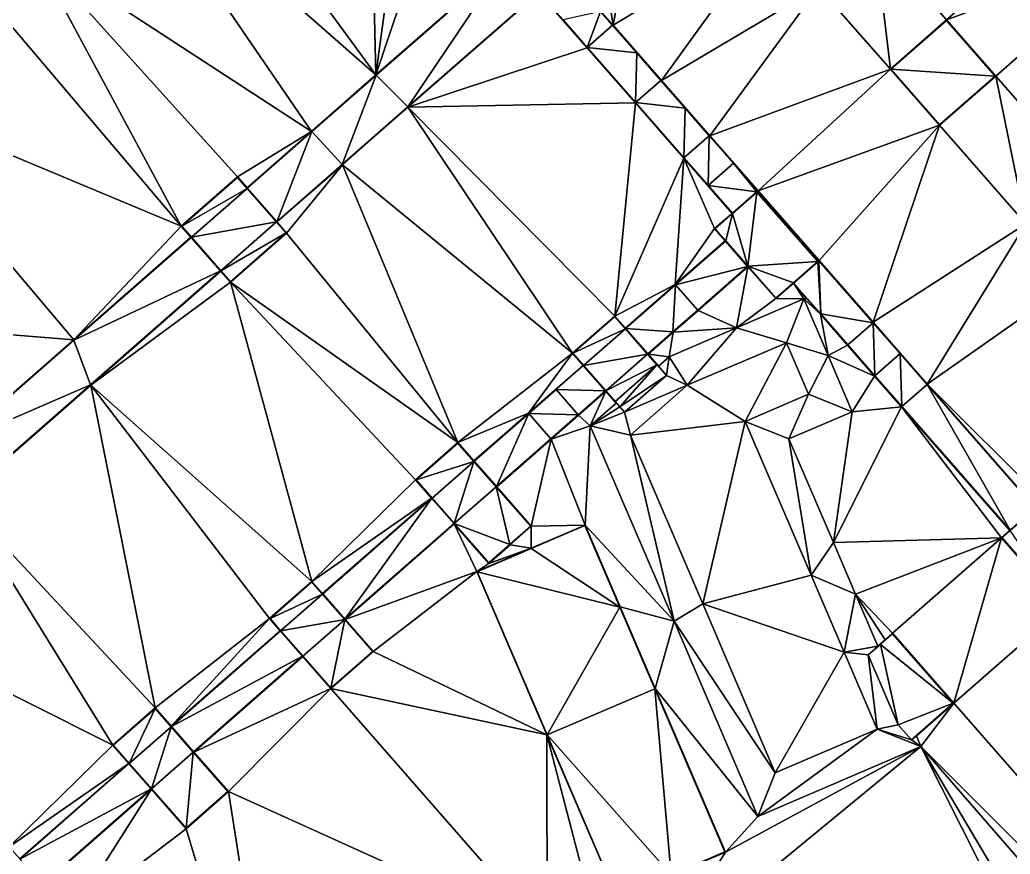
# Model space of a CAD drawing. Header units: metres. Extents: x 217325 to 217429, y 103029 to 103120.
# Drawn here: x 217349.47 to 217376.53, y 103068.88 to 103091.67 of the extents above; entities that cross this region are included whole.
import ezdxf

# ---------------------------------------------------------------- set-up
doc = ezdxf.new("R2010")
doc.units = ezdxf.units.M
doc.layers.add('_fondations', color=7, linetype='Continuous')

msp = doc.modelspace()

# ---------------------------------------------------------------- linework, layer by layer
at = {"layer": '_fondations', "color": 3, "true_color": 0x00ff00}
for points in [[(217353.679, 103097.71, 201.12), (217352.145, 103096.366, 201.12), (217359.196, 103090.166, 201.12)], [(217359.026, 103097.235, 201.12), (217353.679, 103097.71, 201.12), (217359.196, 103090.166, 201.12)], [(217359.026, 103097.235, 201.12), (217359.196, 103090.166, 201.12), (217360.034, 103096.313, 201.12)], [(217352.145, 103096.366, 201.12), (217349.81, 103093.59, 201.12), (217357.436, 103088.624, 201.12)], [(217359.196, 103090.166, 201.12), (217352.145, 103096.366, 201.12), (217357.436, 103088.624, 201.12)], [(217359.196, 103090.166, 201.12), (217360.928, 103095.292, 201.12), (217360.034, 103096.313, 201.12)], [(217359.196, 103090.166, 201.12), (217362.717, 103093.249, 201.12), (217360.928, 103095.292, 201.12)], [(217372.824, 103093.913, 201.12), (217374.787, 103091.671, 201.12), (217378.782, 103095.169, 201.12)], [(217378.782, 103095.169, 201.12), (217374.787, 103091.671, 201.12), (217380.126, 103093.635, 201.12)], [(217365.676, 103091.525, 201.12), (217366.248, 103094.693, 201.12), (217365.301, 103093.864, 201.12)], [(217365.676, 103091.525, 201.12), (217369.945, 103094.103, 201.12), (217366.248, 103094.693, 201.12)], [(217369.945, 103094.103, 201.12), (217365.676, 103091.525, 201.12), (217366.998, 103090.016, 201.12)], [(217371.289, 103092.569, 201.12), (217369.945, 103094.103, 201.12), (217366.998, 103090.016, 201.12)], [(217365.301, 103093.864, 201.12), (217365.015, 103092.28, 201.12), (217365.676, 103091.525, 201.12)], [(217372.824, 103093.913, 201.12), (217371.289, 103092.569, 201.12), (217373.252, 103090.327, 201.12)], [(217374.787, 103091.671, 201.12), (217372.824, 103093.913, 201.12), (217373.252, 103090.327, 201.12)], [(217348.464, 103092.411, 201.12), (217353.878, 103086.039, 201.12), (217349.81, 103093.59, 201.12)], [(217349.81, 103093.59, 201.12), (217355.412, 103087.383, 201.12), (217357.436, 103088.624, 201.12)], [(217353.878, 103086.039, 201.12), (217355.412, 103087.383, 201.12), (217349.81, 103093.59, 201.12)], [(217374.787, 103091.671, 201.12), (217376.131, 103090.136, 201.12), (217380.126, 103093.635, 201.12)], [(217380.126, 103093.635, 201.12), (217376.131, 103090.136, 201.12), (217378.49, 103087.443, 201.12)], [(217359.207, 103090.162, 200.75), (217362.717, 103093.249, 201.12), (217359.196, 103090.166, 201.12)], [(217362.717, 103093.249, 201.12), (217359.207, 103090.162, 200.75), (217362.731, 103093.248, 200.75)], [(217360.067, 103089.293, 200.75), (217362.731, 103093.248, 200.75), (217359.207, 103090.162, 200.75)], [(217362.731, 103093.248, 200.75), (217360.067, 103089.293, 200.75), (217363.648, 103092.43, 200.75)], [(217345.278, 103089.62, 201.12), (217353.878, 103086.039, 201.12), (217348.464, 103092.411, 201.12)], [(217363.647, 103092.415, 201.32), (217363.648, 103092.43, 200.75), (217360.067, 103089.293, 200.75)], [(217360.067, 103089.293, 200.75), (217360.07, 103089.283, 201.32), (217363.647, 103092.415, 201.32)], [(217360.07, 103089.283, 201.32), (217364.967, 103090.908, 201.32), (217363.647, 103092.415, 201.32)], [(217364.309, 103091.675, 200.75), (217363.647, 103092.415, 201.32), (217364.967, 103090.908, 201.32)], [(217371.289, 103092.569, 201.12), (217366.998, 103090.016, 201.12), (217368.319, 103088.507, 201.12)], [(217373.252, 103090.327, 201.12), (217371.289, 103092.569, 201.12), (217368.319, 103088.507, 201.12)], [(217365.331, 103091.904, 200.75), (217365.676, 103091.525, 201.12), (217365.015, 103092.28, 201.12)], [(217364.309, 103091.675, 200.75), (217364.97, 103090.92, 200.75), (217365.331, 103091.904, 200.75)], [(217364.97, 103090.92, 200.75), (217365.662, 103091.526, 200.75), (217365.331, 103091.904, 200.75)], [(217365.662, 103091.526, 200.75), (217365.676, 103091.525, 201.12), (217365.331, 103091.904, 200.75)], [(217364.97, 103090.92, 200.75), (217364.309, 103091.675, 200.75), (217364.967, 103090.908, 201.32)], [(217364.97, 103090.92, 200.75), (217366.322, 103090.772, 200.75), (217365.662, 103091.526, 200.75)], [(217365.676, 103091.525, 201.12), (217365.662, 103091.526, 200.75), (217366.322, 103090.772, 200.75)], [(217366.322, 103090.772, 200.75), (217366.998, 103090.016, 201.12), (217365.676, 103091.525, 201.12)], [(217373.267, 103090.326, 200.65), (217374.787, 103091.671, 201.12), (217373.252, 103090.327, 201.12)], [(217373.267, 103090.326, 200.65), (217374.786, 103091.657, 200.65), (217374.787, 103091.671, 201.12)], [(217373.267, 103090.326, 200.65), (217376.117, 103090.137, 200.65), (217374.786, 103091.657, 200.65)], [(217374.787, 103091.671, 201.12), (217374.786, 103091.657, 200.65), (217376.131, 103090.136, 201.12)], [(217374.786, 103091.657, 200.65), (217376.117, 103090.137, 200.65), (217376.131, 103090.136, 201.12)], [(217360.07, 103089.283, 201.32), (217366.287, 103089.401, 201.32), (217364.967, 103090.908, 201.32)], [(217364.967, 103090.908, 201.32), (217366.291, 103089.411, 200.75), (217364.97, 103090.92, 200.75)], [(217366.287, 103089.401, 201.32), (217366.291, 103089.411, 200.75), (217364.967, 103090.908, 201.32)], [(217366.322, 103090.772, 200.75), (217364.97, 103090.92, 200.75), (217366.291, 103089.411, 200.75)], [(217366.291, 103089.411, 200.75), (217366.983, 103090.017, 200.75), (217366.322, 103090.772, 200.75)], [(217366.983, 103090.017, 200.75), (217366.998, 103090.016, 201.12), (217366.322, 103090.772, 200.75)], [(217357.444, 103088.618, 200.75), (217359.196, 103090.166, 201.12), (217357.436, 103088.624, 201.12)], [(217359.196, 103090.166, 201.12), (217357.444, 103088.618, 200.75), (217359.207, 103090.162, 200.75)], [(217358.277, 103087.725, 200.75), (217359.207, 103090.162, 200.75), (217357.444, 103088.618, 200.75)], [(217359.207, 103090.162, 200.75), (217358.277, 103087.725, 200.75), (217360.067, 103089.293, 200.75)], [(217373.252, 103090.327, 201.12), (217368.319, 103088.507, 201.12), (217369.641, 103086.998, 201.12)], [(217373.252, 103090.327, 201.12), (217369.641, 103086.998, 201.12), (217374.597, 103088.792, 201.12)], [(217374.597, 103088.806, 200.65), (217373.267, 103090.326, 200.65), (217373.252, 103090.327, 201.12)], [(217374.597, 103088.806, 200.65), (217373.252, 103090.327, 201.12), (217374.597, 103088.792, 201.12)], [(217373.267, 103090.326, 200.65), (217374.597, 103088.806, 200.65), (217376.117, 103090.137, 200.65)], [(217366.291, 103089.411, 200.75), (217367.644, 103089.263, 200.75), (217366.983, 103090.017, 200.75)], [(217366.998, 103090.016, 201.12), (217366.983, 103090.017, 200.75), (217367.644, 103089.263, 200.75)], [(217367.644, 103089.263, 200.75), (217368.319, 103088.507, 201.12), (217366.998, 103090.016, 201.12)], [(217376.117, 103090.137, 200.65), (217374.597, 103088.792, 201.12), (217376.131, 103090.136, 201.12)], [(217376.117, 103090.137, 200.65), (217374.597, 103088.806, 200.65), (217374.597, 103088.792, 201.12)], [(217376.131, 103090.136, 201.12), (217374.597, 103088.792, 201.12), (217376.955, 103086.099, 201.12)], [(217378.49, 103087.443, 201.12), (217376.131, 103090.136, 201.12), (217376.955, 103086.099, 201.12)], [(217350.94, 103082.935, 201.12), (217345.278, 103089.62, 201.12), (217344.854, 103083.426, 201.12)], [(217353.878, 103086.039, 201.12), (217345.278, 103089.62, 201.12), (217350.94, 103082.935, 201.12)], [(217360.07, 103089.283, 201.32), (217365.723, 103083.579, 201.32), (217366.287, 103089.401, 201.32)], [(217366.287, 103089.401, 201.32), (217365.723, 103083.579, 201.32), (217367.607, 103087.893, 201.32)], [(217366.287, 103089.401, 201.32), (217367.613, 103087.902, 200.75), (217366.291, 103089.411, 200.75)], [(217367.613, 103087.902, 200.75), (217366.287, 103089.401, 201.32), (217367.607, 103087.893, 201.32)], [(217367.644, 103089.263, 200.75), (217366.291, 103089.411, 200.75), (217367.613, 103087.902, 200.75)], [(217360.07, 103089.283, 201.32), (217360.067, 103089.293, 200.75), (217358.277, 103087.725, 200.75)], [(217360.07, 103089.283, 201.32), (217358.277, 103087.725, 200.75), (217358.281, 103087.716, 201.32)], [(217364.564, 103082.565, 201.32), (217360.07, 103089.283, 201.32), (217358.281, 103087.716, 201.32)], [(217364.564, 103082.565, 201.32), (217365.723, 103083.579, 201.32), (217360.07, 103089.283, 201.32)], [(217368.305, 103088.508, 200.75), (217367.644, 103089.263, 200.75), (217367.613, 103087.902, 200.75)], [(217367.644, 103089.263, 200.75), (217368.305, 103088.508, 200.75), (217368.319, 103088.507, 201.12)], [(217355.412, 103087.383, 201.12), (217355.676, 103087.082, 201.12), (217357.436, 103088.624, 201.12)], [(217355.676, 103087.082, 201.12), (217355.682, 103087.075, 200.75), (217357.436, 103088.624, 201.12)], [(217355.682, 103087.075, 200.75), (217357.444, 103088.618, 200.75), (217357.436, 103088.624, 201.12)], [(217355.682, 103087.075, 200.75), (217356.486, 103086.157, 200.75), (217357.444, 103088.618, 200.75)], [(217357.444, 103088.618, 200.75), (217356.486, 103086.157, 200.75), (217358.277, 103087.725, 200.75)], [(217369.641, 103086.998, 201.12), (217371.302, 103085.102, 201.12), (217374.597, 103088.792, 201.12)], [(217374.597, 103088.792, 201.12), (217371.302, 103085.102, 201.12), (217372.782, 103083.412, 201.12)], [(217376.955, 103086.099, 201.12), (217374.597, 103088.792, 201.12), (217372.782, 103083.412, 201.12)], [(217368.305, 103088.508, 200.75), (217367.613, 103087.902, 200.75), (217368.274, 103087.147, 200.75)], [(217368.274, 103087.147, 200.75), (217368.966, 103087.753, 200.75), (217368.305, 103088.508, 200.75)], [(217368.319, 103088.507, 201.12), (217368.305, 103088.508, 200.75), (217368.966, 103087.753, 200.75)], [(217368.966, 103087.753, 200.75), (217369.641, 103086.998, 201.12), (217368.319, 103088.507, 201.12)], [(217358.277, 103087.725, 200.75), (217356.486, 103086.157, 200.75), (217358.281, 103087.716, 201.32)], [(217365.723, 103083.579, 201.32), (217367.376, 103084.442, 201.32), (217367.607, 103087.893, 201.32)], [(217367.376, 103084.442, 201.32), (217368.45, 103085.968, 201.32), (217367.607, 103087.893, 201.32)], [(217367.613, 103087.902, 200.75), (217367.607, 103087.893, 201.32), (217368.274, 103087.147, 200.75)], [(217368.274, 103087.147, 200.75), (217367.607, 103087.893, 201.32), (217368.928, 103086.386, 201.32)], [(217368.45, 103085.968, 201.32), (217368.928, 103086.386, 201.32), (217367.607, 103087.893, 201.32)], [(217369.601, 103086.976, 200.75), (217368.966, 103087.753, 200.75), (217368.274, 103087.147, 200.75)], [(217369.627, 103086.999, 200.75), (217369.641, 103086.998, 201.12), (217368.966, 103087.753, 200.75)], [(217369.601, 103086.976, 200.75), (217369.627, 103086.999, 200.75), (217368.966, 103087.753, 200.75)], [(217356.486, 103086.157, 200.75), (217356.493, 103086.15, 201.32), (217358.281, 103087.716, 201.32)], [(217356.493, 103086.15, 201.32), (217356.756, 103085.849, 201.32), (217358.281, 103087.716, 201.32)], [(217356.756, 103085.849, 201.32), (217361.437, 103080.125, 201.32), (217358.281, 103087.716, 201.32)], [(217361.437, 103080.125, 201.32), (217364.564, 103082.565, 201.32), (217358.281, 103087.716, 201.32)], [(217353.892, 103086.038, 200.65), (217355.412, 103087.383, 201.12), (217353.878, 103086.039, 201.12)], [(217353.892, 103086.038, 200.65), (217355.411, 103087.369, 200.65), (217355.412, 103087.383, 201.12)], [(217355.411, 103087.369, 200.65), (217353.892, 103086.038, 200.65), (217355.675, 103087.068, 200.65)], [(217355.411, 103087.369, 200.65), (217355.676, 103087.082, 201.12), (217355.412, 103087.383, 201.12)], [(217355.676, 103087.082, 201.12), (217355.411, 103087.369, 200.65), (217355.675, 103087.068, 200.65)], [(217355.675, 103087.068, 200.65), (217353.892, 103086.038, 200.65), (217354.155, 103085.737, 200.65)], [(217356.479, 103086.151, 200.65), (217355.675, 103087.068, 200.65), (217354.155, 103085.737, 200.65)], [(217355.682, 103087.075, 200.75), (217355.676, 103087.082, 201.12), (217355.675, 103087.068, 200.65)], [(217356.486, 103086.157, 200.75), (217355.682, 103087.075, 200.75), (217355.675, 103087.068, 200.65)], [(217356.486, 103086.157, 200.75), (217355.675, 103087.068, 200.65), (217356.479, 103086.151, 200.65)], [(217368.928, 103086.386, 201.32), (217368.935, 103086.393, 200.75), (217368.274, 103087.147, 200.75)], [(217368.935, 103086.393, 200.75), (217369.601, 103086.976, 200.75), (217368.274, 103087.147, 200.75)], [(217368.935, 103086.393, 200.75), (217368.942, 103086.385, 200.65), (217369.601, 103086.976, 200.75)], [(217368.942, 103086.385, 200.65), (217369.607, 103086.968, 200.65), (217369.601, 103086.976, 200.75)], [(217369.607, 103086.968, 200.65), (217368.942, 103086.385, 200.65), (217369.36, 103084.944, 200.65)], [(217369.211, 103034.408, 201.32), (217429.397, 103087.121, 201.32), (217399.271, 103060.802, 201.32)], [(217371.268, 103085.072, 200.65), (217369.607, 103086.968, 200.65), (217369.36, 103084.944, 200.65)], [(217369.615, 103086.975, 201.12), (217369.627, 103086.999, 200.75), (217369.601, 103086.976, 200.75)], [(217369.607, 103086.968, 200.65), (217369.615, 103086.975, 201.12), (217369.601, 103086.976, 200.75)], [(217369.607, 103086.968, 200.65), (217371.275, 103085.079, 201.12), (217369.615, 103086.975, 201.12)], [(217369.607, 103086.968, 200.65), (217371.268, 103085.072, 200.65), (217371.275, 103085.079, 201.12)], [(217369.627, 103086.999, 200.75), (217369.615, 103086.975, 201.12), (217369.641, 103086.998, 201.12)], [(217369.615, 103086.975, 201.12), (217371.275, 103085.079, 201.12), (217369.641, 103086.998, 201.12)], [(217371.275, 103085.079, 201.12), (217371.302, 103085.102, 201.12), (217369.641, 103086.998, 201.12)], [(217368.464, 103085.967, 200.65), (217368.928, 103086.386, 201.32), (217368.45, 103085.968, 201.32)], [(217368.928, 103086.386, 201.32), (217368.464, 103085.967, 200.65), (217368.942, 103086.385, 200.65)], [(217368.754, 103085.636, 200.65), (217368.942, 103086.385, 200.65), (217368.464, 103085.967, 200.65)], [(217369.36, 103084.944, 200.65), (217368.942, 103086.385, 200.65), (217368.754, 103085.636, 200.65)], [(217368.935, 103086.393, 200.75), (217368.928, 103086.386, 201.32), (217368.942, 103086.385, 200.65)], [(217354.959, 103084.82, 200.65), (217356.479, 103086.151, 200.65), (217354.155, 103085.737, 200.65)], [(217354.959, 103084.82, 200.65), (217356.742, 103085.85, 200.65), (217356.479, 103086.151, 200.65)], [(217356.493, 103086.15, 201.32), (217356.486, 103086.157, 200.75), (217356.479, 103086.151, 200.65)], [(217356.742, 103085.85, 200.65), (217356.493, 103086.15, 201.32), (217356.479, 103086.151, 200.65)], [(217356.742, 103085.85, 200.65), (217356.756, 103085.849, 201.32), (217356.493, 103086.15, 201.32)], [(217376.955, 103086.099, 201.12), (217372.782, 103083.412, 201.12), (217374.261, 103081.723, 201.12)], [(217378.299, 103084.565, 201.12), (217376.955, 103086.099, 201.12), (217374.261, 103081.723, 201.12)], [(217354.141, 103085.738, 201.12), (217353.878, 103086.039, 201.12), (217350.94, 103082.935, 201.12)], [(217353.892, 103086.038, 200.65), (217353.878, 103086.039, 201.12), (217354.141, 103085.738, 201.12)], [(217353.892, 103086.038, 200.65), (217354.141, 103085.738, 201.12), (217354.155, 103085.737, 200.65)], [(217355.223, 103084.519, 200.65), (217356.742, 103085.85, 200.65), (217354.959, 103084.82, 200.65)], [(217356.742, 103085.85, 200.65), (217355.223, 103084.519, 200.65), (217355.222, 103084.505, 201.32)], [(217356.742, 103085.85, 200.65), (217355.222, 103084.505, 201.32), (217356.756, 103085.849, 201.32)], [(217356.756, 103085.849, 201.32), (217355.222, 103084.505, 201.32), (217361.437, 103080.125, 201.32)], [(217368.74, 103085.637, 201.32), (217368.45, 103085.968, 201.32), (217367.376, 103084.442, 201.32)], [(217368.464, 103085.967, 200.65), (217368.45, 103085.968, 201.32), (217368.74, 103085.637, 201.32)], [(217368.464, 103085.967, 200.65), (217368.74, 103085.637, 201.32), (217368.754, 103085.636, 200.65)], [(217354.148, 103085.731, 200.75), (217354.141, 103085.738, 201.12), (217350.94, 103082.935, 201.12)], [(217350.94, 103082.935, 201.12), (217350.943, 103082.924, 200.75), (217354.148, 103085.731, 200.75)], [(217354.951, 103084.813, 200.75), (217354.148, 103085.731, 200.75), (217350.943, 103082.924, 200.75)], [(217354.141, 103085.738, 201.12), (217354.148, 103085.731, 200.75), (217354.155, 103085.737, 200.65)], [(217354.148, 103085.731, 200.75), (217354.959, 103084.82, 200.65), (217354.155, 103085.737, 200.65)], [(217354.148, 103085.731, 200.75), (217354.951, 103084.813, 200.75), (217354.959, 103084.82, 200.65)], [(217367.383, 103084.435, 200.75), (217368.74, 103085.637, 201.32), (217367.376, 103084.442, 201.32)], [(217368.746, 103085.629, 200.75), (217368.74, 103085.637, 201.32), (217367.383, 103084.435, 200.75)], [(217369.352, 103084.937, 200.75), (217368.746, 103085.629, 200.75), (217367.383, 103084.435, 200.75)], [(217368.74, 103085.637, 201.32), (217368.746, 103085.629, 200.75), (217368.754, 103085.636, 200.65)], [(217368.746, 103085.629, 200.75), (217369.36, 103084.944, 200.65), (217368.754, 103085.636, 200.65)], [(217368.746, 103085.629, 200.75), (217369.352, 103084.937, 200.75), (217369.36, 103084.944, 200.65)], [(217370.602, 103084.489, 200.65), (217371.268, 103085.072, 200.65), (217369.36, 103084.944, 200.65)], [(217370.609, 103084.482, 200.75), (217371.268, 103085.072, 200.65), (217370.602, 103084.489, 200.65)], [(217371.268, 103085.072, 200.65), (217370.609, 103084.482, 200.75), (217371.274, 103085.065, 200.75)], [(217371.274, 103085.065, 200.75), (217370.609, 103084.482, 200.75), (217371.348, 103083.638, 200.75)], [(217371.275, 103085.079, 201.12), (217371.268, 103085.072, 200.65), (217371.274, 103085.065, 200.75)], [(217371.301, 103085.088, 200.75), (217371.275, 103085.079, 201.12), (217371.274, 103085.065, 200.75)], [(217371.301, 103085.088, 200.75), (217371.274, 103085.065, 200.75), (217371.348, 103083.638, 200.75)], [(217371.301, 103085.088, 200.75), (217371.302, 103085.102, 201.12), (217371.275, 103085.079, 201.12)], [(217371.302, 103085.102, 201.12), (217371.301, 103085.088, 200.75), (217372.782, 103083.412, 201.12)], [(217371.348, 103083.638, 200.75), (217372.779, 103083.4, 200.75), (217371.301, 103085.088, 200.75)], [(217372.782, 103083.412, 201.12), (217371.301, 103085.088, 200.75), (217372.779, 103083.4, 200.75)], [(217350.943, 103082.924, 200.75), (217351.401, 103081.703, 200.75), (217354.951, 103084.813, 200.75)], [(217354.958, 103084.806, 201.32), (217354.951, 103084.813, 200.75), (217351.401, 103081.703, 200.75)], [(217351.401, 103081.703, 200.75), (217351.404, 103081.692, 201.32), (217354.958, 103084.806, 201.32)], [(217355.222, 103084.505, 201.32), (217354.958, 103084.806, 201.32), (217351.404, 103081.692, 201.32)], [(217354.951, 103084.813, 200.75), (217354.958, 103084.806, 201.32), (217354.959, 103084.82, 200.65)], [(217354.958, 103084.806, 201.32), (217355.223, 103084.519, 200.65), (217354.959, 103084.82, 200.65)], [(217355.223, 103084.519, 200.65), (217354.958, 103084.806, 201.32), (217355.222, 103084.505, 201.32)], [(217367.989, 103083.743, 200.75), (217369.352, 103084.937, 200.75), (217367.383, 103084.435, 200.75)], [(217369.352, 103084.937, 200.75), (217367.989, 103083.743, 200.75), (217367.996, 103083.735, 201.32)], [(217369.359, 103084.929, 201.32), (217369.352, 103084.937, 200.75), (217367.996, 103083.735, 201.32)], [(217369.359, 103084.929, 201.32), (217367.996, 103083.735, 201.32), (217369.05, 103083.258, 201.32)], [(217370.123, 103084.057, 201.32), (217369.359, 103084.929, 201.32), (217369.05, 103083.258, 201.32)], [(217369.352, 103084.937, 200.75), (217369.359, 103084.929, 201.32), (217369.36, 103084.944, 200.65)], [(217369.359, 103084.929, 201.32), (217370.124, 103084.071, 200.65), (217369.36, 103084.944, 200.65)], [(217370.123, 103084.057, 201.32), (217370.124, 103084.071, 200.65), (217369.359, 103084.929, 201.32)], [(217370.602, 103084.489, 200.65), (217369.36, 103084.944, 200.65), (217370.124, 103084.071, 200.65)], [(217357.448, 103076.332, 201.32), (217355.222, 103084.505, 201.32), (217351.404, 103081.692, 201.32)], [(217360.279, 103079.11, 201.32), (217355.222, 103084.505, 201.32), (217357.448, 103076.332, 201.32)], [(217361.437, 103080.125, 201.32), (217355.222, 103084.505, 201.32), (217360.279, 103079.11, 201.32)], [(217370.124, 103084.071, 200.65), (217370.123, 103084.057, 201.32), (217370.601, 103084.475, 201.32)], [(217370.888, 103084.047, 201.32), (217370.601, 103084.475, 201.32), (217370.123, 103084.057, 201.32)], [(217370.124, 103084.071, 200.65), (217370.601, 103084.475, 201.32), (217370.602, 103084.489, 200.65)], [(217370.601, 103084.475, 201.32), (217370.609, 103084.482, 200.75), (217370.602, 103084.489, 200.65)], [(217370.609, 103084.482, 200.75), (217370.601, 103084.475, 201.32), (217370.971, 103084.053, 201.32)], [(217370.888, 103084.047, 201.32), (217370.971, 103084.053, 201.32), (217370.601, 103084.475, 201.32)], [(217370.971, 103084.053, 201.32), (217371.348, 103083.638, 200.75), (217370.609, 103084.482, 200.75)], [(217377.447, 103078.541, 201.12), (217378.299, 103084.565, 201.12), (217374.261, 103081.723, 201.12)], [(217365.723, 103083.579, 201.32), (217366.013, 103083.248, 201.32), (217367.376, 103084.442, 201.32)], [(217366.013, 103083.248, 201.32), (217366.019, 103083.241, 200.75), (217367.376, 103084.442, 201.32)], [(217366.019, 103083.241, 200.75), (217367.383, 103084.435, 200.75), (217367.376, 103084.442, 201.32)], [(217367.383, 103084.435, 200.75), (217366.019, 103083.241, 200.75), (217367.307, 103083.146, 200.75)], [(217367.989, 103083.743, 200.75), (217367.383, 103084.435, 200.75), (217367.307, 103083.146, 200.75)], [(217370.123, 103084.057, 201.32), (217369.05, 103083.258, 201.32), (217370.888, 103084.047, 201.32)], [(217370.411, 103082.852, 199.5), (217370.888, 103084.047, 201.32), (217369.05, 103083.258, 201.32)], [(217370.411, 103082.852, 199.5), (217371.548, 103082.507, 201.32), (217370.888, 103084.047, 201.32)], [(217370.888, 103084.047, 201.32), (217371.34, 103083.631, 201.32), (217370.971, 103084.053, 201.32)], [(217371.34, 103083.631, 201.32), (217370.888, 103084.047, 201.32), (217371.548, 103082.507, 201.32)], [(217371.34, 103083.631, 201.32), (217371.348, 103083.638, 200.75), (217370.971, 103084.053, 201.32)], [(217367.314, 103083.138, 201.32), (217367.989, 103083.743, 200.75), (217367.307, 103083.146, 200.75)], [(217367.996, 103083.735, 201.32), (217367.989, 103083.743, 200.75), (217367.314, 103083.138, 201.32)], [(217367.996, 103083.735, 201.32), (217367.314, 103083.138, 201.32), (217369.05, 103083.258, 201.32)], [(217347.739, 103080.131, 201.12), (217350.94, 103082.935, 201.12), (217344.854, 103083.426, 201.12)], [(217364.578, 103082.564, 200.65), (217365.723, 103083.579, 201.32), (217364.564, 103082.565, 201.32)], [(217364.578, 103082.564, 200.65), (217365.722, 103083.565, 200.65), (217365.723, 103083.579, 201.32)], [(217365.722, 103083.565, 200.65), (217364.578, 103082.564, 200.65), (217366.012, 103083.234, 200.65)], [(217365.722, 103083.565, 200.65), (217366.013, 103083.248, 201.32), (217365.723, 103083.579, 201.32)], [(217366.013, 103083.248, 201.32), (217365.722, 103083.565, 200.65), (217366.012, 103083.234, 200.65)], [(217372.079, 103082.787, 201.32), (217371.348, 103083.638, 200.75), (217371.34, 103083.631, 201.32)], [(217372.079, 103082.787, 201.32), (217371.34, 103083.631, 201.32), (217371.548, 103082.507, 201.32)], [(217372.087, 103082.794, 200.75), (217371.348, 103083.638, 200.75), (217372.079, 103082.787, 201.32)], [(217371.348, 103083.638, 200.75), (217372.087, 103082.794, 200.75), (217372.779, 103083.4, 200.75)], [(217372.779, 103083.4, 200.75), (217372.087, 103082.794, 200.75), (217372.826, 103081.95, 200.75)], [(217372.782, 103083.412, 201.12), (217372.779, 103083.4, 200.75), (217373.518, 103082.556, 200.75)], [(217373.518, 103082.556, 200.75), (217372.779, 103083.4, 200.75), (217372.826, 103081.95, 200.75)], [(217373.518, 103082.556, 200.75), (217374.261, 103081.723, 201.12), (217372.782, 103083.412, 201.12)], [(217366.012, 103083.234, 200.65), (217364.578, 103082.564, 200.65), (217364.868, 103082.233, 200.65)], [(217366.618, 103082.542, 200.65), (217366.012, 103083.234, 200.65), (217364.868, 103082.233, 200.65)], [(217366.019, 103083.241, 200.75), (217366.013, 103083.248, 201.32), (217366.012, 103083.234, 200.65)], [(217366.626, 103082.549, 200.75), (217366.019, 103083.241, 200.75), (217366.012, 103083.234, 200.65)], [(217366.626, 103082.549, 200.75), (217366.012, 103083.234, 200.65), (217366.618, 103082.542, 200.65)], [(217366.019, 103083.241, 200.75), (217366.626, 103082.549, 200.75), (217367.307, 103083.146, 200.75)], [(217366.626, 103082.549, 200.75), (217366.632, 103082.541, 201.32), (217367.307, 103083.146, 200.75)], [(217367.307, 103083.146, 200.75), (217366.632, 103082.541, 201.32), (217367.314, 103083.138, 201.32)], [(217367.211, 103082.47, 201.32), (217367.314, 103083.138, 201.32), (217366.632, 103082.541, 201.32)], [(217367.211, 103082.47, 201.32), (217367.702, 103081.69, 199.5), (217369.05, 103083.258, 201.32)], [(217367.314, 103083.138, 201.32), (217367.211, 103082.47, 201.32), (217369.05, 103083.258, 201.32)], [(217369.05, 103083.258, 201.32), (217367.702, 103081.69, 199.5), (217370.411, 103082.852, 199.5)], [(217351.401, 103081.703, 200.75), (217350.943, 103082.924, 200.75), (217347.738, 103080.117, 200.75)], [(217347.739, 103080.131, 201.12), (217347.738, 103080.117, 200.75), (217350.943, 103082.924, 200.75)], [(217347.739, 103080.131, 201.12), (217350.943, 103082.924, 200.75), (217350.94, 103082.935, 201.12)], [(217369.286, 103080.705, 199.5), (217370.411, 103082.852, 199.5), (217367.702, 103081.69, 199.5)], [(217371.014, 103081.446, 199.5), (217370.411, 103082.852, 199.5), (217369.286, 103080.705, 199.5)], [(217370.411, 103082.852, 199.5), (217371.014, 103081.446, 199.5), (217371.548, 103082.507, 201.32)], [(217372.079, 103082.787, 201.32), (217371.548, 103082.507, 201.32), (217372.818, 103081.943, 201.32)], [(217372.087, 103082.794, 200.75), (217372.079, 103082.787, 201.32), (217372.826, 103081.95, 200.75)], [(217372.826, 103081.95, 200.75), (217372.079, 103082.787, 201.32), (217372.818, 103081.943, 201.32)], [(217364.564, 103082.565, 201.32), (217361.437, 103080.125, 201.32), (217363.365, 103080.929, 201.32)], [(217364.564, 103082.565, 201.32), (217363.365, 103080.929, 201.32), (217364.854, 103082.234, 201.32)], [(217364.578, 103082.564, 200.65), (217364.564, 103082.565, 201.32), (217364.854, 103082.234, 201.32)], [(217364.578, 103082.564, 200.65), (217364.854, 103082.234, 201.32), (217364.868, 103082.233, 200.65)], [(217365.475, 103081.541, 200.65), (217366.618, 103082.542, 200.65), (217364.868, 103082.233, 200.65)], [(217366.618, 103082.542, 200.65), (217365.475, 103081.541, 200.65), (217366.875, 103082.249, 200.65)], [(217366.632, 103082.541, 201.32), (217366.626, 103082.549, 200.75), (217366.618, 103082.542, 200.65)], [(217366.632, 103082.541, 201.32), (217366.618, 103082.542, 200.65), (217366.875, 103082.249, 200.65)], [(217366.875, 103082.249, 200.65), (217366.919, 103082.214, 201.32), (217366.632, 103082.541, 201.32)], [(217367.211, 103082.47, 201.32), (217366.632, 103082.541, 201.32), (217366.919, 103082.214, 201.32)], [(217367.211, 103082.47, 201.32), (217366.919, 103082.214, 201.32), (217367.132, 103081.955, 200.65)], [(217367.702, 103081.69, 199.5), (217367.211, 103082.47, 201.32), (217367.132, 103081.955, 200.65)], [(217371.014, 103081.446, 199.5), (217372.209, 103080.968, 201.32), (217371.548, 103082.507, 201.32)], [(217371.548, 103082.507, 201.32), (217372.209, 103080.968, 201.32), (217372.818, 103081.943, 201.32)], [(217373.565, 103081.106, 200.75), (217373.518, 103082.556, 200.75), (217372.826, 103081.95, 200.75)], [(217373.565, 103081.106, 200.75), (217374.257, 103081.712, 200.75), (217373.518, 103082.556, 200.75)], [(217374.257, 103081.712, 200.75), (217374.261, 103081.723, 201.12), (217373.518, 103082.556, 200.75)], [(217364.116, 103081.574, 200.75), (217364.854, 103082.234, 201.32), (217363.365, 103080.929, 201.32)], [(217364.861, 103082.226, 200.75), (217364.854, 103082.234, 201.32), (217364.116, 103081.574, 200.75)], [(217365.467, 103081.534, 200.75), (217364.861, 103082.226, 200.75), (217364.116, 103081.574, 200.75)], [(217364.854, 103082.234, 201.32), (217364.861, 103082.226, 200.75), (217364.868, 103082.233, 200.65)], [(217364.861, 103082.226, 200.75), (217365.467, 103081.534, 200.75), (217364.868, 103082.233, 200.65)], [(217365.467, 103081.534, 200.75), (217365.475, 103081.541, 200.65), (217364.868, 103082.233, 200.65)], [(217365.475, 103081.541, 200.65), (217365.732, 103081.247, 200.65), (217366.875, 103082.249, 200.65)], [(217365.732, 103081.247, 200.65), (217365.86, 103081.101, 200.65), (217366.875, 103082.249, 200.65)], [(217365.86, 103081.101, 200.65), (217367.132, 103081.955, 200.65), (217366.875, 103082.249, 200.65)], [(217366.919, 103082.214, 201.32), (217366.875, 103082.249, 200.65), (217367.132, 103081.955, 200.65)], [(217365.988, 103080.954, 200.65), (217367.132, 103081.955, 200.65), (217365.86, 103081.101, 200.65)], [(217365.988, 103080.954, 200.65), (217367.702, 103081.69, 199.5), (217367.132, 103081.955, 200.65)], [(217372.209, 103080.968, 201.32), (217373.558, 103081.099, 201.32), (217372.818, 103081.943, 201.32)], [(217373.565, 103081.106, 200.75), (217372.826, 103081.95, 200.75), (217372.818, 103081.943, 201.32)], [(217373.558, 103081.099, 201.32), (217373.565, 103081.106, 200.75), (217372.818, 103081.943, 201.32)], [(217347.738, 103080.117, 200.75), (217347.85, 103078.593, 200.75), (217351.401, 103081.703, 200.75)], [(217347.849, 103078.579, 201.32), (217353.162, 103072.877, 201.32), (217351.404, 103081.692, 201.32)], [(217347.85, 103078.593, 200.75), (217347.849, 103078.579, 201.32), (217351.404, 103081.692, 201.32)], [(217351.404, 103081.692, 201.32), (217351.401, 103081.703, 200.75), (217347.85, 103078.593, 200.75)], [(217356.289, 103075.317, 201.32), (217357.448, 103076.332, 201.32), (217351.404, 103081.692, 201.32)], [(217353.162, 103072.877, 201.32), (217356.289, 103075.317, 201.32), (217351.404, 103081.692, 201.32)], [(217363.365, 103080.929, 201.32), (217363.371, 103080.922, 200.75), (217364.116, 103081.574, 200.75)], [(217363.371, 103080.922, 200.75), (217364.722, 103080.882, 200.75), (217364.116, 103081.574, 200.75)], [(217364.722, 103080.882, 200.75), (217365.467, 103081.534, 200.75), (217364.116, 103081.574, 200.75)], [(217364.729, 103080.874, 201.32), (217365.467, 103081.534, 200.75), (217364.722, 103080.882, 200.75)], [(217365.474, 103081.526, 201.32), (217365.467, 103081.534, 200.75), (217364.729, 103080.874, 201.32)], [(217365.052, 103080.579, 201.32), (217365.474, 103081.526, 201.32), (217364.729, 103080.874, 201.32)], [(217365.052, 103080.579, 201.32), (217365.76, 103081.199, 201.32), (217365.474, 103081.526, 201.32)], [(217365.467, 103081.534, 200.75), (217365.474, 103081.526, 201.32), (217365.475, 103081.541, 200.65)], [(217365.475, 103081.541, 200.65), (217365.474, 103081.526, 201.32), (217365.732, 103081.247, 200.65)], [(217365.732, 103081.247, 200.65), (217365.474, 103081.526, 201.32), (217365.76, 103081.199, 201.32)], [(217365.988, 103080.954, 200.65), (217366.149, 103080.33, 199.5), (217367.702, 103081.69, 199.5)], [(217367.702, 103081.69, 199.5), (217366.149, 103080.33, 199.5), (217369.286, 103080.705, 199.5)], [(217376.522, 103077.73, 200.75), (217374.257, 103081.712, 200.75), (217373.565, 103081.106, 200.75)], [(217374.257, 103081.712, 200.75), (217377.221, 103078.343, 201.12), (217374.261, 103081.723, 201.12)], [(217376.522, 103077.73, 200.75), (217377.214, 103078.336, 200.75), (217374.257, 103081.712, 200.75)], [(217377.214, 103078.336, 200.75), (217377.221, 103078.343, 201.12), (217374.257, 103081.712, 200.75)], [(217377.447, 103078.541, 201.12), (217374.261, 103081.723, 201.12), (217377.221, 103078.343, 201.12)], [(217365.732, 103081.247, 200.65), (217365.76, 103081.199, 201.32), (217365.86, 103081.101, 200.65)], [(217370.481, 103080.227, 201.32), (217371.014, 103081.446, 199.5), (217369.286, 103080.705, 199.5)], [(217370.481, 103080.227, 201.32), (217372.209, 103080.968, 201.32), (217371.014, 103081.446, 199.5)], [(217365.76, 103081.199, 201.32), (217365.052, 103080.579, 201.32), (217365.86, 103081.101, 200.65)], [(217365.052, 103080.579, 201.32), (217365.988, 103080.954, 200.65), (217365.86, 103081.101, 200.65)], [(217365.988, 103080.954, 200.65), (217365.052, 103080.579, 201.32), (217366.149, 103080.33, 199.5)], [(217372.209, 103080.968, 201.32), (217370.481, 103080.227, 201.32), (217371.695, 103077.396, 201.32)], [(217373.558, 103081.099, 201.32), (217372.209, 103080.968, 201.32), (217371.695, 103077.396, 201.32)], [(217376.289, 103077.526, 201.32), (217373.558, 103081.099, 201.32), (217371.695, 103077.396, 201.32)], [(217376.522, 103077.73, 200.75), (217373.565, 103081.106, 200.75), (217373.558, 103081.099, 201.32)], [(217376.514, 103077.724, 201.32), (217376.522, 103077.73, 200.75), (217373.558, 103081.099, 201.32)], [(217376.289, 103077.526, 201.32), (217376.514, 103077.724, 201.32), (217373.558, 103081.099, 201.32)], [(217361.437, 103080.125, 201.32), (217361.875, 103079.625, 201.32), (217363.365, 103080.929, 201.32)], [(217361.875, 103079.625, 201.32), (217361.882, 103079.617, 200.75), (217363.365, 103080.929, 201.32)], [(217361.882, 103079.617, 200.75), (217363.371, 103080.922, 200.75), (217363.365, 103080.929, 201.32)], [(217361.882, 103079.617, 200.75), (217362.488, 103078.925, 200.75), (217363.371, 103080.922, 200.75)], [(217362.488, 103078.925, 200.75), (217363.978, 103080.229, 200.75), (217363.371, 103080.922, 200.75)], [(217363.371, 103080.922, 200.75), (217363.978, 103080.229, 200.75), (217364.722, 103080.882, 200.75)], [(217363.978, 103080.229, 200.75), (217363.984, 103080.222, 201.32), (217364.722, 103080.882, 200.75)], [(217363.984, 103080.222, 201.32), (217364.729, 103080.874, 201.32), (217364.722, 103080.882, 200.75)], [(217363.984, 103080.222, 201.32), (217365.052, 103080.579, 201.32), (217364.729, 103080.874, 201.32)], [(217369.286, 103080.705, 199.5), (217366.149, 103080.33, 199.5), (217368.128, 103075.718, 199.5)], [(217368.128, 103075.718, 199.5), (217371.088, 103076.502, 199.5), (217369.286, 103080.705, 199.5)], [(217370.481, 103080.227, 201.32), (217369.286, 103080.705, 199.5), (217371.088, 103076.502, 199.5)], [(217364.912, 103077.872, 201.32), (217365.052, 103080.579, 201.32), (217363.984, 103080.222, 201.32)], [(217364.912, 103077.872, 201.32), (217367.34, 103075.245, 201.32), (217365.052, 103080.579, 201.32)], [(217366.149, 103080.33, 199.5), (217365.052, 103080.579, 201.32), (217367.34, 103075.245, 201.32)], [(217362.488, 103078.925, 200.75), (217362.495, 103078.917, 201.32), (217363.978, 103080.229, 200.75)], [(217363.978, 103080.229, 200.75), (217362.495, 103078.917, 201.32), (217363.984, 103080.222, 201.32)], [(217362.495, 103078.917, 201.32), (217363.44, 103077.838, 201.32), (217363.984, 103080.222, 201.32)], [(217363.44, 103077.838, 201.32), (217364.912, 103077.872, 201.32), (217363.984, 103080.222, 201.32)], [(217366.149, 103080.33, 199.5), (217367.34, 103075.245, 201.32), (217368.128, 103075.718, 199.5)], [(217370.481, 103080.227, 201.32), (217371.088, 103076.502, 199.5), (217371.695, 103077.396, 201.32)], [(217360.293, 103079.109, 200.65), (217361.437, 103080.125, 201.32), (217360.279, 103079.11, 201.32)], [(217360.293, 103079.109, 200.65), (217361.436, 103080.111, 200.65), (217361.437, 103080.125, 201.32)], [(217361.436, 103080.111, 200.65), (217360.293, 103079.109, 200.65), (217361.874, 103079.61, 200.65)], [(217361.436, 103080.111, 200.65), (217361.875, 103079.625, 201.32), (217361.437, 103080.125, 201.32)], [(217361.875, 103079.625, 201.32), (217361.436, 103080.111, 200.65), (217361.874, 103079.61, 200.65)], [(217361.874, 103079.61, 200.65), (217360.293, 103079.109, 200.65), (217360.731, 103078.609, 200.65)], [(217361.337, 103077.917, 200.65), (217361.874, 103079.61, 200.65), (217360.731, 103078.609, 200.65)], [(217361.874, 103079.61, 200.65), (217361.337, 103077.917, 200.65), (217362.481, 103078.918, 200.65)], [(217361.882, 103079.617, 200.75), (217361.875, 103079.625, 201.32), (217361.874, 103079.61, 200.65)], [(217362.488, 103078.925, 200.75), (217361.882, 103079.617, 200.75), (217361.874, 103079.61, 200.65)], [(217362.488, 103078.925, 200.75), (217361.874, 103079.61, 200.65), (217362.481, 103078.918, 200.65)], [(217360.717, 103078.61, 201.32), (217360.279, 103079.11, 201.32), (217357.448, 103076.332, 201.32)], [(217360.293, 103079.109, 200.65), (217360.279, 103079.11, 201.32), (217360.717, 103078.61, 201.32)], [(217360.293, 103079.109, 200.65), (217360.717, 103078.61, 201.32), (217360.731, 103078.609, 200.65)], [(217362.481, 103078.918, 200.65), (217361.337, 103077.917, 200.65), (217362.854, 103077.338, 200.65)], [(217362.495, 103078.917, 201.32), (217362.488, 103078.925, 200.75), (217362.481, 103078.918, 200.65)], [(217362.854, 103077.338, 200.65), (217363.426, 103077.839, 200.65), (217362.481, 103078.918, 200.65)], [(217362.495, 103078.917, 201.32), (217362.481, 103078.918, 200.65), (217363.426, 103077.839, 200.65)], [(217362.495, 103078.917, 201.32), (217363.426, 103077.839, 200.65), (217363.44, 103077.838, 201.32)], [(217352.004, 103071.863, 201.32), (217347.849, 103078.579, 201.32), (217344.865, 103075.434, 201.32)], [(217353.162, 103072.877, 201.32), (217347.849, 103078.579, 201.32), (217352.004, 103071.863, 201.32)], [(217357.738, 103076.001, 201.32), (217360.717, 103078.61, 201.32), (217357.448, 103076.332, 201.32)], [(217357.744, 103075.993, 200.75), (217360.717, 103078.61, 201.32), (217357.738, 103076.001, 201.32)], [(217357.744, 103075.993, 200.75), (217360.723, 103078.602, 200.75), (217360.717, 103078.61, 201.32)], [(217358.351, 103075.301, 200.75), (217360.723, 103078.602, 200.75), (217357.744, 103075.993, 200.75)], [(217358.351, 103075.301, 200.75), (217361.33, 103077.91, 200.75), (217360.723, 103078.602, 200.75)], [(217360.717, 103078.61, 201.32), (217360.723, 103078.602, 200.75), (217360.731, 103078.609, 200.65)], [(217360.723, 103078.602, 200.75), (217361.337, 103077.917, 200.65), (217360.731, 103078.609, 200.65)], [(217360.723, 103078.602, 200.75), (217361.33, 103077.91, 200.75), (217361.337, 103077.917, 200.65)], [(217377.214, 103078.336, 200.75), (217376.522, 103077.73, 200.75), (217376.528, 103077.723, 200.65)], [(217361.33, 103077.91, 200.75), (217358.351, 103075.301, 200.75), (217358.357, 103075.294, 201.32)], [(217361.336, 103077.903, 201.32), (217361.33, 103077.91, 200.75), (217358.357, 103075.294, 201.32)], [(217361.336, 103077.903, 201.32), (217358.357, 103075.294, 201.32), (217361.953, 103076.603, 201.32)], [(217361.33, 103077.91, 200.75), (217361.336, 103077.903, 201.32), (217361.337, 103077.917, 200.65)], [(217361.336, 103077.903, 201.32), (217362.283, 103076.837, 200.65), (217361.337, 103077.917, 200.65)], [(217361.953, 103076.603, 201.32), (217362.282, 103076.823, 201.32), (217361.336, 103077.903, 201.32)], [(217362.283, 103076.837, 200.65), (217361.336, 103077.903, 201.32), (217362.282, 103076.823, 201.32)], [(217362.854, 103077.338, 200.65), (217361.337, 103077.917, 200.65), (217362.283, 103076.837, 200.65)], [(217362.861, 103077.331, 201.32), (217363.426, 103077.839, 200.65), (217362.854, 103077.338, 200.65)], [(217363.426, 103077.839, 200.65), (217362.861, 103077.331, 201.32), (217363.44, 103077.838, 201.32)], [(217363.433, 103077.238, 201.32), (217363.44, 103077.838, 201.32), (217362.861, 103077.331, 201.32)], [(217363.44, 103077.838, 201.32), (217363.433, 103077.238, 201.32), (217364.912, 103077.872, 201.32)], [(217364.907, 103077.859, 200.85), (217364.912, 103077.872, 201.32), (217363.433, 103077.238, 201.32)], [(217364.907, 103077.859, 200.85), (217363.433, 103077.238, 201.32), (217363.437, 103077.229, 200.85)], [(217364.907, 103077.859, 200.85), (217363.437, 103077.229, 200.85), (217365.863, 103075.63, 200.85)], [(217364.912, 103077.872, 201.32), (217364.907, 103077.859, 200.85), (217365.87, 103075.639, 201.32)], [(217365.87, 103075.639, 201.32), (217364.907, 103077.859, 200.85), (217365.863, 103075.63, 200.85)], [(217367.34, 103075.245, 201.32), (217364.912, 103077.872, 201.32), (217365.87, 103075.639, 201.32)], [(217376.289, 103077.526, 201.32), (217376.303, 103077.525, 200.65), (217376.514, 103077.724, 201.32)], [(217376.514, 103077.724, 201.32), (217376.303, 103077.525, 200.65), (217376.528, 103077.723, 200.65)], [(217376.303, 103077.525, 200.65), (217377.963, 103075.629, 200.65), (217376.528, 103077.723, 200.65)], [(217376.522, 103077.73, 200.75), (217376.514, 103077.724, 201.32), (217376.528, 103077.723, 200.65)], [(217376.289, 103077.526, 201.32), (217371.695, 103077.396, 201.32), (217372.302, 103075.981, 201.32)], [(217373.31, 103074.917, 201.32), (217376.289, 103077.526, 201.32), (217372.302, 103075.981, 201.32)], [(217373.31, 103074.917, 201.32), (217374.983, 103073.006, 201.32), (217376.289, 103077.526, 201.32)], [(217374.983, 103073.006, 201.32), (217377.962, 103075.615, 201.32), (217376.289, 103077.526, 201.32)], [(217377.963, 103075.629, 200.65), (217376.303, 103077.525, 200.65), (217376.289, 103077.526, 201.32)], [(217377.962, 103075.615, 201.32), (217377.963, 103075.629, 200.65), (217376.289, 103077.526, 201.32)], [(217362.282, 103076.823, 201.32), (217361.953, 103076.603, 201.32), (217363.433, 103077.238, 201.32)], [(217361.966, 103076.598, 200.85), (217363.433, 103077.238, 201.32), (217361.953, 103076.603, 201.32)], [(217363.433, 103077.238, 201.32), (217361.966, 103076.598, 200.85), (217363.437, 103077.229, 200.85)], [(217363.437, 103077.229, 200.85), (217361.966, 103076.598, 200.85), (217365.863, 103075.63, 200.85)], [(217362.283, 103076.837, 200.65), (217362.282, 103076.823, 201.32), (217362.861, 103077.331, 201.32)], [(217362.282, 103076.823, 201.32), (217363.433, 103077.238, 201.32), (217362.861, 103077.331, 201.32)], [(217362.283, 103076.837, 200.65), (217362.861, 103077.331, 201.32), (217362.854, 103077.338, 200.65)], [(217371.695, 103077.396, 201.32), (217371.088, 103076.502, 199.5), (217372.302, 103075.981, 201.32)], [(217358.357, 103075.294, 201.32), (217359.121, 103074.421, 201.32), (217361.953, 103076.603, 201.32)], [(217359.121, 103074.421, 201.32), (217363.869, 103072.137, 201.32), (217361.953, 103076.603, 201.32)], [(217361.966, 103076.598, 200.85), (217361.953, 103076.603, 201.32), (217363.869, 103072.137, 201.32)], [(217361.966, 103076.598, 200.85), (217363.869, 103072.137, 201.32), (217363.878, 103072.14, 200.85)], [(217361.966, 103076.598, 200.85), (217363.878, 103072.14, 200.85), (217365.863, 103075.63, 200.85)], [(217371.989, 103074.401, 199.5), (217371.088, 103076.502, 199.5), (217368.128, 103075.718, 199.5)], [(217371.088, 103076.502, 199.5), (217371.989, 103074.401, 199.5), (217372.302, 103075.981, 201.32)], [(217356.304, 103075.316, 200.65), (217357.448, 103076.332, 201.32), (217356.289, 103075.317, 201.32)], [(217356.304, 103075.316, 200.65), (217357.447, 103076.318, 200.65), (217357.448, 103076.332, 201.32)], [(217357.447, 103076.318, 200.65), (217356.304, 103075.316, 200.65), (217357.737, 103075.987, 200.65)], [(217357.447, 103076.318, 200.65), (217357.738, 103076.001, 201.32), (217357.448, 103076.332, 201.32)], [(217357.738, 103076.001, 201.32), (217357.447, 103076.318, 200.65), (217357.737, 103075.987, 200.65)], [(217357.737, 103075.987, 200.65), (217356.304, 103075.316, 200.65), (217356.593, 103074.985, 200.65)], [(217358.343, 103075.295, 200.65), (217357.737, 103075.987, 200.65), (217356.593, 103074.985, 200.65)], [(217357.744, 103075.993, 200.75), (217357.738, 103076.001, 201.32), (217357.737, 103075.987, 200.65)], [(217357.744, 103075.993, 200.75), (217357.737, 103075.987, 200.65), (217358.343, 103075.295, 200.65)], [(217358.351, 103075.301, 200.75), (217357.744, 103075.993, 200.75), (217358.343, 103075.295, 200.65)], [(217371.989, 103074.401, 199.5), (217372.909, 103074.566, 201.32), (217372.302, 103075.981, 201.32)], [(217372.909, 103074.566, 201.32), (217373.109, 103074.741, 201.32), (217372.302, 103075.981, 201.32)], [(217373.109, 103074.741, 201.32), (217373.31, 103074.917, 201.32), (217372.302, 103075.981, 201.32)], [(217363.878, 103072.14, 200.85), (217366.819, 103073.402, 200.85), (217365.863, 103075.63, 200.85)], [(217365.863, 103075.63, 200.85), (217366.828, 103073.406, 201.32), (217365.87, 103075.639, 201.32)], [(217366.819, 103073.402, 200.85), (217366.828, 103073.406, 201.32), (217365.863, 103075.63, 200.85)], [(217367.34, 103075.245, 201.32), (217365.87, 103075.639, 201.32), (217366.828, 103073.406, 201.32)], [(217367.34, 103075.245, 201.32), (217370.106, 103071.105, 199.5), (217368.128, 103075.718, 199.5)], [(217370.106, 103071.105, 199.5), (217371.989, 103074.401, 199.5), (217368.128, 103075.718, 199.5)], [(217374.983, 103073.006, 201.32), (217389.633, 103056.28, 201.32), (217377.962, 103075.615, 201.32)], [(217349.173, 103069.084, 201.32), (217352.004, 103071.863, 201.32), (217344.865, 103075.434, 201.32)], [(217353.6, 103072.377, 201.32), (217356.289, 103075.317, 201.32), (217353.162, 103072.877, 201.32)], [(217356.579, 103074.986, 201.32), (217356.289, 103075.317, 201.32), (217353.6, 103072.377, 201.32)], [(217356.304, 103075.316, 200.65), (217356.289, 103075.317, 201.32), (217356.579, 103074.986, 201.32)], [(217356.304, 103075.316, 200.65), (217356.579, 103074.986, 201.32), (217356.593, 103074.985, 200.65)], [(217357.2, 103074.293, 200.65), (217358.343, 103075.295, 200.65), (217356.593, 103074.985, 200.65)], [(217357.2, 103074.293, 200.65), (217357.964, 103073.42, 200.65), (217358.343, 103075.295, 200.65)], [(217357.964, 103073.42, 200.65), (217359.107, 103074.422, 200.65), (217358.343, 103075.295, 200.65)], [(217358.357, 103075.294, 201.32), (217358.351, 103075.301, 200.75), (217358.343, 103075.295, 200.65)], [(217359.107, 103074.422, 200.65), (217358.357, 103075.294, 201.32), (217358.343, 103075.295, 200.65)], [(217358.357, 103075.294, 201.32), (217359.107, 103074.422, 200.65), (217359.121, 103074.421, 201.32)], [(217366.828, 103073.406, 201.32), (217369.628, 103069.91, 201.32), (217367.34, 103075.245, 201.32)], [(217370.106, 103071.105, 199.5), (217367.34, 103075.245, 201.32), (217369.628, 103069.91, 201.32)], [(217353.607, 103072.37, 200.75), (217356.579, 103074.986, 201.32), (217353.6, 103072.377, 201.32)], [(217353.607, 103072.37, 200.75), (217356.586, 103074.979, 200.75), (217356.579, 103074.986, 201.32)], [(217357.192, 103074.287, 200.75), (217356.586, 103074.979, 200.75), (217353.607, 103072.37, 200.75)], [(217356.579, 103074.986, 201.32), (217356.586, 103074.979, 200.75), (217356.593, 103074.985, 200.65)], [(217356.586, 103074.979, 200.75), (217357.2, 103074.293, 200.65), (217356.593, 103074.985, 200.65)], [(217356.586, 103074.979, 200.75), (217357.192, 103074.287, 200.75), (217357.2, 103074.293, 200.65)], [(217372.909, 103074.566, 201.32), (217372.978, 103074.613, 200.65), (217373.109, 103074.741, 201.32)], [(217373.109, 103074.741, 201.32), (217372.978, 103074.613, 200.65), (217373.309, 103074.903, 200.65)], [(217374.969, 103073.007, 200.65), (217373.309, 103074.903, 200.65), (217372.978, 103074.613, 200.65)], [(217373.309, 103074.903, 200.65), (217373.31, 103074.917, 201.32), (217373.109, 103074.741, 201.32)], [(217373.309, 103074.903, 200.65), (217374.969, 103073.007, 200.65), (217373.31, 103074.917, 201.32)], [(217373.31, 103074.917, 201.32), (217374.969, 103073.007, 200.65), (217374.983, 103073.006, 201.32)], [(217372.648, 103074.324, 200.65), (217372.909, 103074.566, 201.32), (217371.989, 103074.401, 199.5)], [(217373.466, 103072.416, 200.65), (217372.978, 103074.613, 200.65), (217372.648, 103074.324, 200.65)], [(217372.909, 103074.566, 201.32), (217372.648, 103074.324, 200.65), (217372.978, 103074.613, 200.65)], [(217373.466, 103072.416, 200.65), (217374.969, 103073.007, 200.65), (217372.978, 103074.613, 200.65)], [(217354.213, 103071.677, 200.75), (217357.192, 103074.287, 200.75), (217353.607, 103072.37, 200.75)], [(217357.192, 103074.287, 200.75), (217354.213, 103071.677, 200.75), (217354.22, 103071.67, 201.32)], [(217357.199, 103074.279, 201.32), (217357.192, 103074.287, 200.75), (217354.22, 103071.67, 201.32)], [(217357.963, 103073.406, 201.32), (217357.199, 103074.279, 201.32), (217354.22, 103071.67, 201.32)], [(217357.192, 103074.287, 200.75), (217357.199, 103074.279, 201.32), (217357.2, 103074.293, 200.65)], [(217357.199, 103074.279, 201.32), (217357.964, 103073.42, 200.65), (217357.2, 103074.293, 200.65)], [(217357.963, 103073.406, 201.32), (217357.964, 103073.42, 200.65), (217357.199, 103074.279, 201.32)], [(217359.107, 103074.422, 200.65), (217357.964, 103073.42, 200.65), (217357.963, 103073.406, 201.32)], [(217359.121, 103074.421, 201.32), (217359.107, 103074.422, 200.65), (217357.963, 103073.406, 201.32)], [(217359.121, 103074.421, 201.32), (217357.963, 103073.406, 201.32), (217363.869, 103072.137, 201.32)], [(217370.106, 103071.105, 199.5), (217372.891, 103072.299, 199.5), (217371.989, 103074.401, 199.5)], [(217372.891, 103072.299, 199.5), (217372.648, 103074.324, 200.65), (217371.989, 103074.401, 199.5)], [(217373.466, 103072.416, 200.65), (217372.648, 103074.324, 200.65), (217372.891, 103072.299, 199.5)], [(217357.963, 103073.406, 201.32), (217354.22, 103071.67, 201.32), (217355.165, 103070.59, 201.32)], [(217363.876, 103066.655, 201.32), (217357.963, 103073.406, 201.32), (217355.165, 103070.59, 201.32)], [(217357.963, 103073.406, 201.32), (217363.876, 103066.655, 201.32), (217363.869, 103072.137, 201.32)], [(217367.26, 103068.314, 200.85), (217366.819, 103073.402, 200.85), (217363.878, 103072.14, 200.85)], [(217368.73, 103068.944, 200.85), (217366.828, 103073.406, 201.32), (217366.819, 103073.402, 200.85)], [(217368.73, 103068.944, 200.85), (217366.819, 103073.402, 200.85), (217367.26, 103068.314, 200.85)], [(217369.628, 103069.91, 201.32), (217366.828, 103073.406, 201.32), (217368.744, 103068.939, 201.32)], [(217368.73, 103068.944, 200.85), (217368.744, 103068.939, 201.32), (217366.828, 103073.406, 201.32)], [(217352.018, 103071.862, 200.65), (217353.162, 103072.877, 201.32), (217352.004, 103071.863, 201.32)], [(217352.018, 103071.862, 200.65), (217353.161, 103072.863, 200.65), (217353.162, 103072.877, 201.32)], [(217353.161, 103072.863, 200.65), (217352.018, 103071.862, 200.65), (217352.456, 103071.361, 200.65)], [(217353.599, 103072.363, 200.65), (217353.161, 103072.863, 200.65), (217352.456, 103071.361, 200.65)], [(217353.161, 103072.863, 200.65), (217353.6, 103072.377, 201.32), (217353.162, 103072.877, 201.32)], [(217353.6, 103072.377, 201.32), (217353.161, 103072.863, 200.65), (217353.599, 103072.363, 200.65)], [(217373.466, 103072.416, 200.65), (217373.826, 103072.006, 200.65), (217374.969, 103073.007, 200.65)], [(217373.961, 103072.111, 201.32), (217374.969, 103073.007, 200.65), (217373.826, 103072.006, 200.65)], [(217374.969, 103073.007, 200.65), (217373.961, 103072.111, 201.32), (217374.983, 103073.006, 201.32)], [(217374.086, 103071.822, 201.32), (217374.983, 103073.006, 201.32), (217373.961, 103072.111, 201.32)], [(217374.983, 103073.006, 201.32), (217374.086, 103071.822, 201.32), (217389.633, 103056.28, 201.32)], [(217353.062, 103070.669, 200.65), (217353.599, 103072.363, 200.65), (217352.456, 103071.361, 200.65)], [(217353.599, 103072.363, 200.65), (217353.062, 103070.669, 200.65), (217354.206, 103071.671, 200.65)], [(217353.607, 103072.37, 200.75), (217353.6, 103072.377, 201.32), (217353.599, 103072.363, 200.65)], [(217353.607, 103072.37, 200.75), (217353.599, 103072.363, 200.65), (217354.206, 103071.671, 200.65)], [(217354.213, 103071.677, 200.75), (217353.607, 103072.37, 200.75), (217354.206, 103071.671, 200.65)], [(217369.628, 103069.91, 201.32), (217374.086, 103071.822, 201.32), (217372.891, 103072.299, 199.5)], [(217369.628, 103069.91, 201.32), (217372.891, 103072.299, 199.5), (217370.106, 103071.105, 199.5)], [(217373.826, 103072.006, 200.65), (217373.466, 103072.416, 200.65), (217372.891, 103072.299, 199.5)], [(217374.086, 103071.822, 201.32), (217373.826, 103072.006, 200.65), (217372.891, 103072.299, 199.5)], [(217363.869, 103072.137, 201.32), (217365.789, 103067.683, 200.85), (217363.878, 103072.14, 200.85)], [(217365.035, 103067.669, 201.32), (217365.784, 103067.67, 201.32), (217363.869, 103072.137, 201.32)], [(217363.876, 103066.655, 201.32), (217365.035, 103067.669, 201.32), (217363.869, 103072.137, 201.32)], [(217365.789, 103067.683, 200.85), (217363.869, 103072.137, 201.32), (217365.784, 103067.67, 201.32)], [(217365.789, 103067.683, 200.85), (217367.26, 103068.314, 200.85), (217363.878, 103072.14, 200.85)], [(217373.826, 103072.006, 200.65), (217374.086, 103071.822, 201.32), (217373.961, 103072.111, 201.32)], [(217352.442, 103071.362, 201.32), (217352.004, 103071.863, 201.32), (217349.173, 103069.084, 201.32)], [(217352.018, 103071.862, 200.65), (217352.004, 103071.863, 201.32), (217352.442, 103071.362, 201.32)], [(217352.018, 103071.862, 200.65), (217352.442, 103071.362, 201.32), (217352.456, 103071.361, 200.65)], [(217374.086, 103071.822, 201.32), (217366.708, 103065.759, 201.32), (217384.156, 103051.848, 201.32)], [(217366.708, 103065.759, 201.32), (217374.086, 103071.822, 201.32), (217368.744, 103068.939, 201.32)], [(217374.086, 103071.822, 201.32), (217369.628, 103069.91, 201.32), (217368.744, 103068.939, 201.32)], [(217374.086, 103071.822, 201.32), (217385.314, 103052.863, 201.32), (217388.474, 103055.265, 201.32)], [(217385.314, 103052.863, 201.32), (217374.086, 103071.822, 201.32), (217384.156, 103051.848, 201.32)], [(217389.633, 103056.28, 201.32), (217374.086, 103071.822, 201.32), (217388.474, 103055.265, 201.32)], [(217353.062, 103070.669, 200.65), (217354.008, 103069.59, 200.65), (217354.206, 103071.671, 200.65)], [(217354.008, 103069.59, 200.65), (217355.151, 103070.591, 200.65), (217354.206, 103071.671, 200.65)], [(217354.22, 103071.67, 201.32), (217354.213, 103071.677, 200.75), (217354.206, 103071.671, 200.65)], [(217355.151, 103070.591, 200.65), (217354.22, 103071.67, 201.32), (217354.206, 103071.671, 200.65)], [(217354.22, 103071.67, 201.32), (217355.151, 103070.591, 200.65), (217355.165, 103070.59, 201.32)], [(217349.463, 103068.753, 201.32), (217352.442, 103071.362, 201.32), (217349.173, 103069.084, 201.32)], [(217349.47, 103068.746, 200.75), (217352.442, 103071.362, 201.32), (217349.463, 103068.753, 201.32)], [(217349.47, 103068.746, 200.75), (217352.449, 103071.355, 200.75), (217352.442, 103071.362, 201.32)], [(217353.055, 103070.663, 200.75), (217352.449, 103071.355, 200.75), (217349.47, 103068.746, 200.75)], [(217352.442, 103071.362, 201.32), (217352.449, 103071.355, 200.75), (217352.456, 103071.361, 200.65)], [(217352.449, 103071.355, 200.75), (217353.062, 103070.669, 200.65), (217352.456, 103071.361, 200.65)], [(217352.449, 103071.355, 200.75), (217353.055, 103070.663, 200.75), (217353.062, 103070.669, 200.65)], [(217350.076, 103068.054, 200.75), (217353.055, 103070.663, 200.75), (217349.47, 103068.746, 200.75)], [(217353.055, 103070.663, 200.75), (217350.076, 103068.054, 200.75), (217350.082, 103068.046, 201.32)], [(217353.061, 103070.655, 201.32), (217353.055, 103070.663, 200.75), (217350.082, 103068.046, 201.32)], [(217353.061, 103070.655, 201.32), (217350.082, 103068.046, 201.32), (217350.847, 103067.174, 201.32)], [(217354.007, 103069.576, 201.32), (217353.061, 103070.655, 201.32), (217350.847, 103067.174, 201.32)], [(217353.055, 103070.663, 200.75), (217353.061, 103070.655, 201.32), (217353.062, 103070.669, 200.65)], [(217353.061, 103070.655, 201.32), (217354.008, 103069.59, 200.65), (217353.062, 103070.669, 200.65)], [(217354.007, 103069.576, 201.32), (217354.008, 103069.59, 200.65), (217353.061, 103070.655, 201.32)], [(217355.151, 103070.591, 200.65), (217354.008, 103069.59, 200.65), (217354.007, 103069.576, 201.32)], [(217355.165, 103070.59, 201.32), (217355.151, 103070.591, 200.65), (217354.007, 103069.576, 201.32)], [(217356.76, 103060.422, 201.32), (217355.165, 103070.59, 201.32), (217354.007, 103069.576, 201.32)], [(217356.76, 103060.422, 201.32), (217363.876, 103066.655, 201.32), (217355.165, 103070.59, 201.32)], [(217356.76, 103060.422, 201.32), (217354.007, 103069.576, 201.32), (217350.847, 103067.174, 201.32)], [(217366.708, 103065.759, 201.32), (217368.744, 103068.939, 201.32), (217367.264, 103068.305, 201.32)], [(217367.264, 103068.305, 201.32), (217368.73, 103068.944, 200.85), (217367.26, 103068.314, 200.85)], [(217368.744, 103068.939, 201.32), (217368.73, 103068.944, 200.85), (217367.264, 103068.305, 201.32)]]:
    msp.add_3dface(points, dxfattribs=at)

doc.saveas('drawing.dxf')
